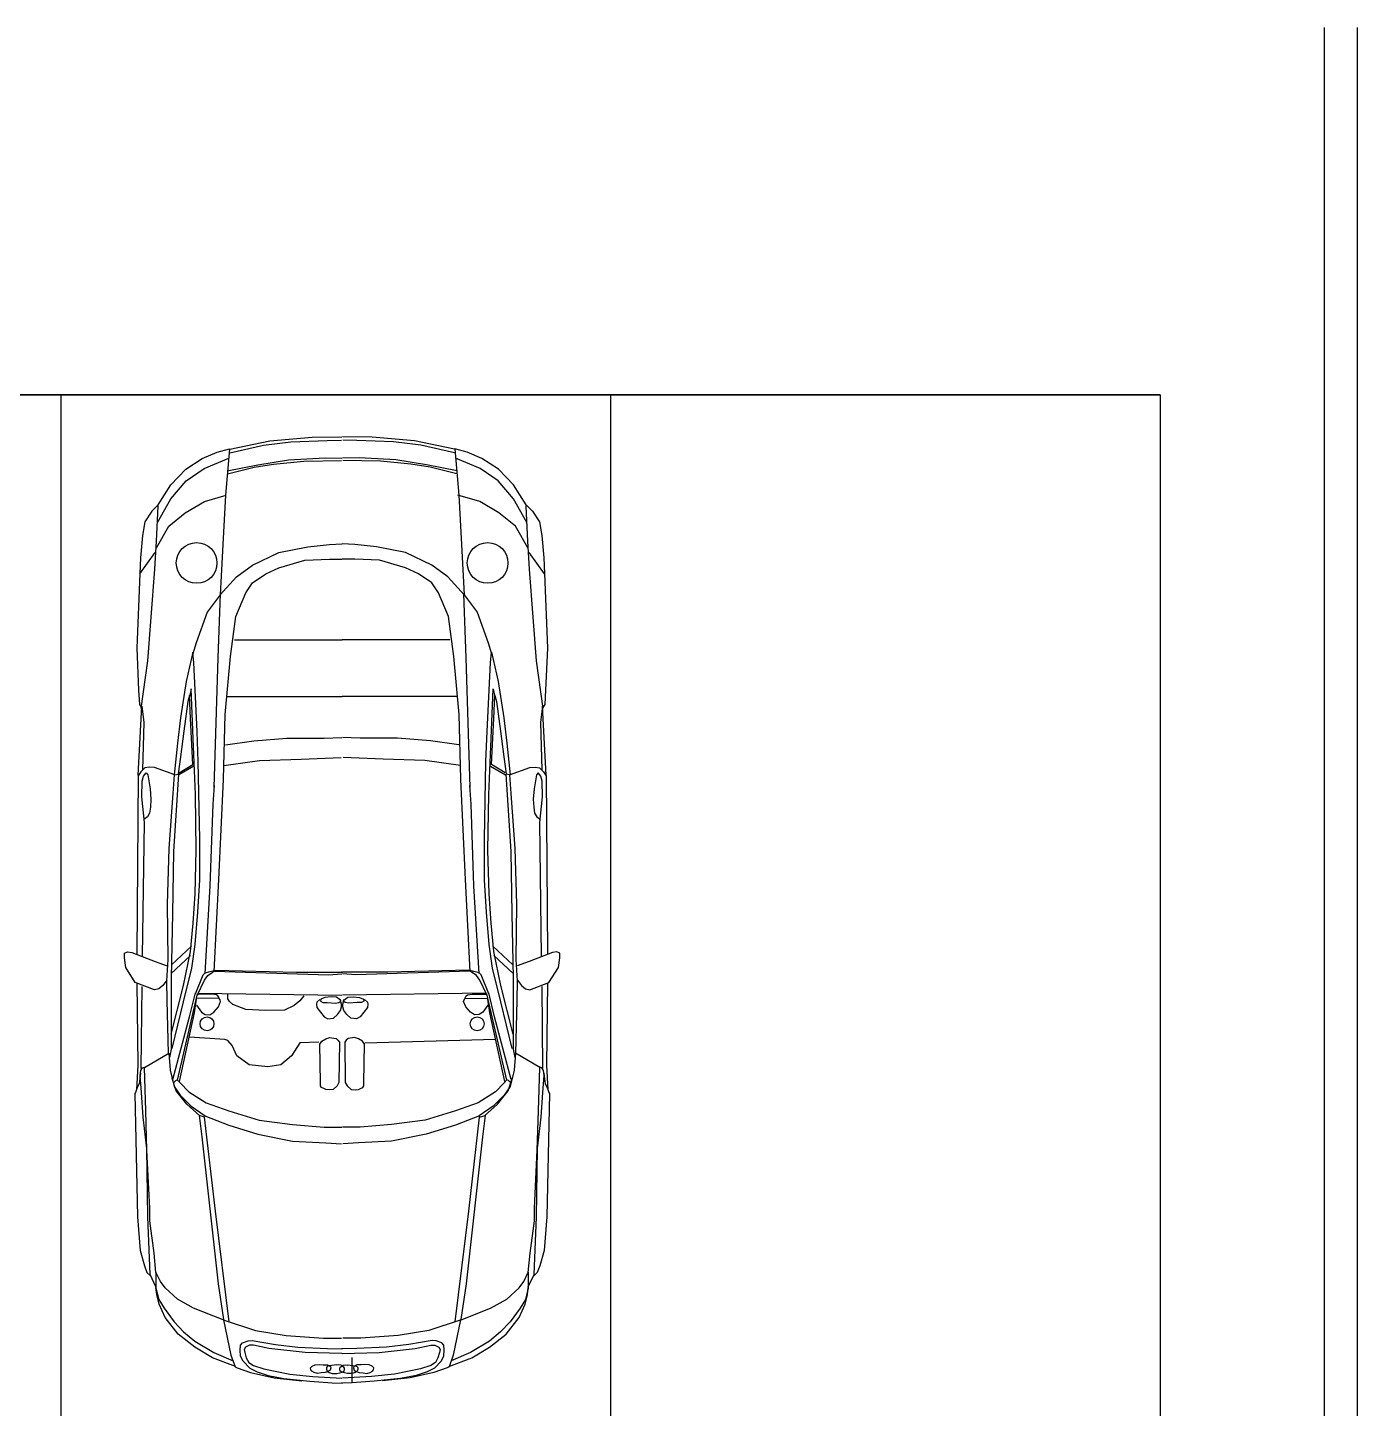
# Model space of a CAD drawing. Header units: inches. Extents: x 478327 to 492265, y -26791 to -22136.
# Drawn here: x 480345.8 to 480588.4, y -22388 to -22136.1 of the extents above; entities that cross this region are included whole.
import ezdxf

# ---------------------------------------------------------------- set-up
doc = ezdxf.new("R2010")
doc.units = ezdxf.units.IN
doc.header["$MEASUREMENT"] = 0
doc.layers.add('ceco.net 93', color=161, linetype='Continuous')
doc.layers.add('Parking', color=7, linetype='Continuous')

msp = doc.modelspace()

# ---------------------------------------------------------------- linework, layer by layer
at = {"layer": 'ceco.net 93'}
for p, q in [((480382.692, -22212.988), (480389.966, -22211.468)), ((480389.966, -22211.468), (480397.683, -22210.835)), ((480393.825, -22211.658), (480400.466, -22211.404)), ((480397.683, -22210.835), (480403.123, -22210.771)), ((480400.466, -22211.404), (480403.06, -22211.341)), ((480408.655, -22210.835), (480403.215, -22210.771)), ((480405.871, -22211.404), (480403.278, -22211.341)), ((480412.513, -22211.658), (480405.871, -22211.404)), ((480416.371, -22211.468), (480408.655, -22210.835)), ((480423.645, -22212.988), (480416.371, -22211.468)), ((480377.65, -22214.729), (480380.357, -22213.534)), ((480380.357, -22213.534), (480382.585, -22212.976)), ((480382.585, -22212.976), (480381.869, -22221.423)), ((480382.692, -22213.684), (480388.828, -22212.291)), ((480388.828, -22212.291), (480393.825, -22211.658)), ((480417.51, -22212.291), (480412.513, -22211.658)), ((480423.645, -22213.684), (480417.51, -22212.291)), ((480425.981, -22213.534), (480423.752, -22212.976)), ((480423.752, -22212.976), (480424.469, -22221.423)), ((480428.687, -22214.729), (480425.981, -22213.534)), ((480374.626, -22216.642), (480377.65, -22214.729)), ((480374.705, -22218.793), (480377.969, -22216.562)), ((480377.969, -22216.562), (480382.506, -22214.649)), ((480382.186, -22216.977), (480387.753, -22215.837)), ((480382.25, -22217.484), (480387.12, -22216.281)), ((480387.12, -22216.281), (480390.662, -22215.774)), ((480387.753, -22215.837), (480393.382, -22214.951)), ((480390.662, -22215.774), (480396.165, -22215.204)), ((480393.382, -22214.951), (480400.087, -22214.571)), ((480396.165, -22215.204), (480403.06, -22215.077)), ((480400.087, -22214.571), (480403.123, -22214.634)), ((480406.251, -22214.571), (480403.215, -22214.634)), ((480410.173, -22215.204), (480403.278, -22215.077)), ((480412.956, -22214.951), (480406.251, -22214.571)), ((480415.675, -22215.774), (480410.173, -22215.204)), ((480418.585, -22215.837), (480412.956, -22214.951)), ((480419.218, -22216.281), (480415.675, -22215.774)), ((480424.151, -22216.977), (480418.585, -22215.837)), ((480424.088, -22217.484), (480419.218, -22216.281)), ((480428.369, -22216.562), (480423.832, -22214.649)), ((480431.632, -22218.793), (480428.369, -22216.562)), ((480431.712, -22216.642), (480428.687, -22214.729)), ((480371.92, -22219.51), (480374.626, -22216.642)), ((480371.92, -22222.06), (480374.705, -22218.793)), ((480434.418, -22222.06), (480431.632, -22218.793)), ((480434.418, -22219.51), (480431.712, -22216.642)), ((480369.611, -22223.176), (480371.92, -22219.51)), ((480378.048, -22222.539), (480382.028, -22221.423)), ((480381.869, -22221.423), (480381.391, -22230.428)), ((480428.289, -22222.539), (480424.31, -22221.423)), ((480424.469, -22221.423), (480424.946, -22230.428)), ((480436.726, -22223.176), (480434.418, -22219.51)), ((480369.611, -22223.176), (480368.417, -22224.292)), ((480369.293, -22229.79), (480369.611, -22223.415)), ((480369.452, -22226.364), (480371.92, -22222.06)), ((480369.611, -22223.415), (480369.611, -22223.176)), ((480374.546, -22224.611), (480378.048, -22222.539)), ((480431.791, -22224.611), (480428.289, -22222.539)), ((480436.886, -22226.364), (480434.418, -22222.06)), ((480436.726, -22223.176), (480437.92, -22224.292)), ((480436.726, -22223.415), (480436.726, -22223.176)), ((480437.045, -22229.79), (480436.726, -22223.415)), ((480367.144, -22226.284), (480366.746, -22228.754)), ((480368.417, -22224.292), (480367.144, -22226.284)), ((480371.522, -22227.081), (480374.546, -22224.611)), ((480434.816, -22227.081), (480431.791, -22224.611)), ((480437.92, -22224.292), (480439.194, -22226.284)), ((480439.194, -22226.284), (480439.592, -22228.754)), ((480366.746, -22228.754), (480366.348, -22232.819)), ((480369.293, -22230.986), (480371.522, -22227.081)), ((480437.045, -22230.986), (480434.816, -22227.081)), ((480439.592, -22228.754), (480439.99, -22232.819)), ((480368.975, -22234.891), (480369.293, -22229.79)), ((480381.391, -22230.428), (480380.914, -22239.592)), ((480391.627, -22231.883), (480396.899, -22230.806)), ((480396.899, -22230.806), (480400.879, -22230.375)), ((480400.879, -22230.375), (480403.139, -22230.268)), ((480405.458, -22230.375), (480403.199, -22230.268)), ((480409.439, -22230.806), (480405.458, -22230.375)), ((480414.711, -22231.883), (480409.439, -22230.806)), ((480424.946, -22230.428), (480425.424, -22239.592)), ((480437.363, -22234.891), (480437.045, -22229.79)), ((480366.268, -22235.767), (480369.054, -22231.862)), ((480366.348, -22232.819), (480366.268, -22235.687)), ((480383.881, -22236.3), (480386.785, -22234.145)), ((480386.785, -22234.145), (480391.627, -22231.883)), ((480391.627, -22234.684), (480396.361, -22233.284)), ((480396.361, -22233.284), (480400.879, -22233.068)), ((480400.879, -22233.068), (480403.139, -22233.068)), ((480405.458, -22233.068), (480403.199, -22233.068)), ((480409.977, -22233.284), (480405.458, -22233.068)), ((480414.711, -22234.684), (480409.977, -22233.284)), ((480419.552, -22234.145), (480414.711, -22231.883)), ((480422.457, -22236.3), (480419.552, -22234.145)), ((480440.069, -22235.767), (480437.283, -22231.862)), ((480439.99, -22232.819), (480440.069, -22235.687)), ((480366.268, -22235.687), (480365.711, -22249.314)), ((480368.338, -22243.656), (480368.975, -22234.891)), ((480380.868, -22239.639), (480383.881, -22236.3)), ((480386.785, -22237.377), (480389.26, -22235.761)), ((480389.26, -22235.761), (480391.627, -22234.684)), ((480417.078, -22235.761), (480414.711, -22234.684)), ((480419.552, -22237.377), (480417.078, -22235.761)), ((480425.469, -22239.639), (480422.457, -22236.3)), ((480438, -22243.656), (480437.363, -22234.891)), ((480440.069, -22235.687), (480440.626, -22249.314)), ((480383.773, -22243.517), (480385.602, -22239.208)), ((480385.602, -22239.208), (480386.785, -22237.377)), ((480420.736, -22239.208), (480419.552, -22237.377)), ((480422.565, -22243.517), (480420.736, -22239.208)), ((480380.914, -22239.592), (480378.526, -22242.78)), ((480380.545, -22251.057), (480380.976, -22239.423)), ((480425.792, -22251.057), (480425.362, -22239.423)), ((480425.424, -22239.592), (480427.812, -22242.78)), ((480367.701, -22251.625), (480368.338, -22243.656)), ((480378.526, -22242.78), (480376.536, -22248.358)), ((480382.805, -22250.841), (480383.773, -22243.517)), ((480423.533, -22250.841), (480422.565, -22243.517)), ((480427.812, -22242.78), (480429.802, -22248.358)), ((480438.637, -22251.625), (480438, -22243.656)), ((480365.711, -22249.314), (480366.03, -22256.965)), ((480376.536, -22248.358), (480375.899, -22250.35)), ((480383.526, -22247.814), (480403.169, -22247.814)), ((480422.811, -22247.814), (480403.169, -22247.814)), ((480429.802, -22248.358), (480430.438, -22250.35)), ((480440.626, -22249.314), (480440.308, -22256.965)), ((480366.507, -22260.312), (480367.701, -22251.625)), ((480375.918, -22250.056), (480374.7, -22255.422)), ((480375.999, -22250.788), (480375.918, -22250.056)), ((480376.081, -22251.926), (480375.999, -22250.788)), ((480379.792, -22274.754), (480380.545, -22251.057)), ((480381.837, -22261.397), (480382.805, -22250.841)), ((480424.501, -22261.397), (480423.533, -22250.841)), ((480426.545, -22274.754), (480425.792, -22251.057)), ((480430.257, -22251.926), (480430.338, -22250.788)), ((480430.338, -22250.788), (480430.42, -22250.056)), ((480430.42, -22250.056), (480431.637, -22255.422)), ((480439.831, -22260.312), (480438.637, -22251.625)), ((480376.69, -22264.527), (480376.081, -22251.926)), ((480429.648, -22264.527), (480430.257, -22251.926)), ((480374.7, -22255.422), (480373.685, -22262.007)), ((480375.593, -22256.722), (480375.309, -22258.186)), ((480375.959, -22265.827), (480375.593, -22256.722)), ((480430.379, -22265.827), (480430.744, -22256.722)), ((480430.744, -22256.722), (480431.029, -22258.186)), ((480431.637, -22255.422), (480432.652, -22262.007)), ((480366.03, -22256.965), (480366.189, -22259.594)), ((480374.984, -22259.039), (480374.254, -22264.486)), ((480375.309, -22257.983), (480374.984, -22259.039)), ((480375.472, -22262.129), (480375.309, -22257.983)), ((480382.139, -22258.158), (480403.169, -22258.158)), ((480424.199, -22258.158), (480403.169, -22258.158)), ((480430.866, -22262.129), (480431.029, -22257.983)), ((480431.029, -22257.983), (480431.353, -22259.039)), ((480431.353, -22259.039), (480432.084, -22264.486)), ((480440.308, -22256.965), (480440.149, -22259.594)), ((480365.95, -22272.504), (480366.587, -22259.913)), ((480366.189, -22259.594), (480366.666, -22260.312)), ((480366.587, -22259.913), (480366.985, -22262.862)), ((480381.514, -22273.246), (480381.837, -22261.397)), ((480424.824, -22273.246), (480424.501, -22261.397)), ((480439.751, -22259.913), (480439.353, -22262.862)), ((480440.149, -22259.594), (480439.671, -22260.312)), ((480440.388, -22272.504), (480439.751, -22259.913)), ((480366.985, -22262.862), (480366.746, -22271.548)), ((480373.685, -22262.007), (480373.117, -22266.681)), ((480374.254, -22264.486), (480373.685, -22269.12)), ((480375.918, -22270.542), (480375.472, -22262.129)), ((480430.42, -22270.542), (480430.866, -22262.129)), ((480432.084, -22264.486), (480432.652, -22269.12)), ((480432.652, -22262.007), (480433.221, -22266.681)), ((480439.353, -22262.862), (480439.592, -22271.548)), ((480373.117, -22266.681), (480372.508, -22272.453)), ((480376.412, -22276.028), (480375.975, -22265.831)), ((480376.921, -22269.983), (480376.703, -22264.52)), ((480381.884, -22266.942), (480387.063, -22266.23)), ((480387.063, -22266.23), (480393.056, -22265.722)), ((480393.056, -22265.722), (480399.861, -22265.722)), ((480399.861, -22265.722), (480403.111, -22265.62)), ((480406.477, -22265.722), (480403.227, -22265.62)), ((480413.282, -22265.722), (480406.477, -22265.722)), ((480419.274, -22266.23), (480413.282, -22265.722)), ((480424.454, -22266.942), (480419.274, -22266.23)), ((480429.417, -22269.983), (480429.635, -22264.52)), ((480429.926, -22276.028), (480430.363, -22265.831)), ((480433.221, -22266.681), (480433.83, -22272.453)), ((480373.685, -22269.12), (480373.239, -22272.25)), ((480395.696, -22269.586), (480403.009, -22269.281)), ((480410.641, -22269.586), (480403.329, -22269.281)), ((480432.652, -22269.12), (480433.099, -22272.25)), ((480366.438, -22271.886), (480365.957, -22272.608)), ((480366.839, -22271.485), (480366.438, -22271.886)), ((480367.159, -22271.164), (480366.839, -22271.485)), ((480366.919, -22272.689), (480367.4, -22272.047)), ((480367.961, -22271.004), (480367.159, -22271.164)), ((480367.4, -22272.047), (480367.72, -22272.448)), ((480368.923, -22271.084), (480367.961, -22271.004)), ((480372.609, -22272.448), (480368.923, -22271.084)), ((480376.121, -22270.857), (480373.356, -22272.459)), ((480373.442, -22272.087), (480375.918, -22270.542)), ((480377.212, -22284.186), (480376.921, -22269.983)), ((480381.579, -22270.705), (480388.079, -22269.789)), ((480388.079, -22269.789), (480395.696, -22269.586)), ((480418.259, -22269.789), (480410.641, -22269.586)), ((480424.759, -22270.705), (480418.259, -22269.789)), ((480429.126, -22284.186), (480429.417, -22269.983)), ((480430.217, -22270.857), (480432.982, -22272.459)), ((480432.896, -22272.087), (480430.42, -22270.542)), ((480433.729, -22272.448), (480437.415, -22271.084)), ((480437.415, -22271.084), (480438.377, -22271.004)), ((480438.377, -22271.004), (480439.178, -22271.164)), ((480438.938, -22272.047), (480438.617, -22272.448)), ((480439.419, -22272.689), (480438.938, -22272.047)), ((480439.178, -22271.164), (480439.499, -22271.485)), ((480439.499, -22271.485), (480439.9, -22271.886)), ((480439.9, -22271.886), (480440.38, -22272.608)), ((480365.957, -22272.608), (480365.717, -22305.104)), ((480366.598, -22276.46), (480366.679, -22273.571)), ((480366.679, -22273.571), (480366.919, -22272.689)), ((480367.72, -22272.448), (480368.121, -22275.016)), ((480372.337, -22275.81), (480372.556, -22272.459)), ((480373.283, -22272.314), (480372.41, -22286.444)), ((480372.556, -22272.459), (480373.283, -22272.314)), ((480379.627, -22277.796), (480379.887, -22274.403)), ((480380.669, -22291.54), (480381.538, -22273.272)), ((480425.668, -22291.54), (480424.8, -22273.272)), ((480426.711, -22277.796), (480426.45, -22274.403)), ((480433.782, -22272.459), (480433.054, -22272.314)), ((480433.054, -22272.314), (480433.927, -22286.444)), ((480434, -22275.81), (480433.782, -22272.459)), ((480438.617, -22272.448), (480438.217, -22275.016)), ((480439.659, -22273.571), (480439.419, -22272.689)), ((480439.739, -22276.46), (480439.659, -22273.571)), ((480440.38, -22272.608), (480440.621, -22305.104)), ((480367.079, -22281.113), (480366.598, -22276.46)), ((480368.121, -22275.016), (480368.281, -22276.861)), ((480368.281, -22276.861), (480368.201, -22278.305)), ((480371.61, -22285.861), (480372.337, -22275.81)), ((480376.557, -22286.153), (480376.412, -22276.028)), ((480429.781, -22286.153), (480429.926, -22276.028)), ((480434.728, -22285.861), (480434, -22275.81)), ((480438.217, -22275.016), (480438.056, -22276.861)), ((480438.056, -22276.861), (480438.136, -22278.305)), ((480439.258, -22281.113), (480439.739, -22276.46)), ((480368.041, -22279.429), (480367.64, -22280.07)), ((480368.201, -22278.305), (480368.041, -22279.429)), ((480379.105, -22292.671), (480379.627, -22277.796)), ((480427.232, -22292.671), (480426.711, -22277.796)), ((480438.136, -22278.305), (480438.297, -22279.429)), ((480438.297, -22279.429), (480438.697, -22280.07)), ((480366.759, -22305.505), (480367.079, -22281.113)), ((480367.64, -22280.07), (480366.999, -22280.552)), ((480438.697, -22280.07), (480439.339, -22280.552)), ((480439.579, -22305.505), (480439.258, -22281.113)), ((480377.212, -22291.616), (480377.212, -22284.186)), ((480429.126, -22291.616), (480429.126, -22284.186)), ((480371.319, -22296.059), (480371.61, -22285.861)), ((480372.41, -22286.444), (480372.192, -22297.807)), ((480376.339, -22294.165), (480376.557, -22286.153)), ((480429.999, -22294.165), (480429.781, -22286.153)), ((480433.927, -22286.444), (480434.146, -22297.807)), ((480435.019, -22296.059), (480434.728, -22285.861)), ((480376.848, -22297.516), (480377.212, -22291.616)), ((480379.8, -22308.328), (480380.669, -22291.54)), ((480426.537, -22308.328), (480425.668, -22291.54)), ((480429.49, -22297.516), (480429.126, -22291.616)), ((480375.975, -22299.482), (480376.339, -22294.165)), ((480378.15, -22308.676), (480379.105, -22292.671)), ((480428.188, -22308.676), (480427.232, -22292.671)), ((480430.363, -22299.482), (480429.999, -22294.165)), ((480371.392, -22306.11), (480371.319, -22296.059)), ((480434.946, -22306.11), (480435.019, -22296.059)), ((480372.192, -22297.807), (480371.974, -22309.388)), ((480375.466, -22304.654), (480375.975, -22299.482)), ((480376.339, -22303.415), (480376.848, -22297.516)), ((480429.999, -22303.415), (480429.49, -22297.516)), ((480430.872, -22304.654), (480430.363, -22299.482)), ((480434.146, -22297.807), (480434.364, -22309.388)), ((480363.462, -22304.945), (480363.971, -22304.726)), ((480363.971, -22304.726), (480364.771, -22304.872)), ((480372.046, -22307.13), (480375.684, -22303.707)), ((480374.229, -22310.845), (480375.466, -22304.654)), ((480375.757, -22307.713), (480376.339, -22303.415)), ((480430.581, -22307.713), (480429.999, -22303.415)), ((480434.291, -22307.13), (480430.654, -22303.707)), ((480432.109, -22310.845), (480430.872, -22304.654)), ((480442.367, -22304.726), (480441.566, -22304.872)), ((480442.876, -22304.945), (480442.367, -22304.726)), ((480363.462, -22305.819), (480363.462, -22304.945)), ((480363.68, -22307.567), (480363.462, -22305.819)), ((480364.771, -22304.872), (480369.064, -22306.475)), ((480369.064, -22306.475), (480371.246, -22307.276)), ((480371.173, -22310.044), (480371.392, -22306.11)), ((480371.974, -22308.66), (480375.466, -22305.382)), ((480434.364, -22308.66), (480430.872, -22305.382)), ((480435.164, -22310.044), (480434.946, -22306.11)), ((480437.274, -22306.475), (480435.092, -22307.276)), ((480441.566, -22304.872), (480437.274, -22306.475)), ((480442.658, -22307.567), (480442.876, -22305.819)), ((480442.876, -22305.819), (480442.876, -22304.945)), ((480365.426, -22310.335), (480363.68, -22307.567)), ((480371.974, -22309.388), (480371.974, -22322.499)), ((480374.229, -22313.831), (480375.757, -22307.713)), ((480376.412, -22312.417), (480377.802, -22308.937)), ((480377.802, -22308.937), (480378.15, -22308.589)), ((480378.063, -22309.894), (480378.671, -22309.024)), ((480378.15, -22308.589), (480379.105, -22308.328)), ((480378.671, -22309.024), (480379.453, -22308.502)), ((480379.105, -22308.328), (480380.061, -22308.067)), ((480379.453, -22308.502), (480379.887, -22308.241)), ((480379.887, -22308.241), (480400.653, -22308.937)), ((480380.061, -22308.067), (480394.831, -22308.415)), ((480394.831, -22308.415), (480403.259, -22308.415)), ((480400.653, -22308.937), (480403.085, -22308.763)), ((480411.506, -22308.415), (480403.079, -22308.415)), ((480405.685, -22308.937), (480403.252, -22308.763)), ((480426.45, -22308.241), (480405.685, -22308.937)), ((480426.277, -22308.067), (480411.506, -22308.415)), ((480427.232, -22308.328), (480426.277, -22308.067)), ((480426.885, -22308.502), (480426.45, -22308.241)), ((480427.667, -22309.024), (480426.885, -22308.502)), ((480428.188, -22308.589), (480427.232, -22308.328)), ((480428.275, -22309.894), (480427.667, -22309.024)), ((480428.536, -22308.937), (480428.188, -22308.589)), ((480429.926, -22312.417), (480428.536, -22308.937)), ((480432.109, -22313.831), (480430.581, -22307.713)), ((480434.364, -22309.388), (480434.364, -22322.499)), ((480440.912, -22310.335), (480442.658, -22307.567)), ((480368.918, -22311.646), (480365.426, -22310.335)), ((480365.717, -22310.399), (480365.877, -22325.404)), ((480366.518, -22326.045), (480366.679, -22311.041)), ((480369.718, -22311.5), (480368.918, -22311.646)), ((480370.446, -22310.845), (480369.718, -22311.5)), ((480371.173, -22309.898), (480370.446, -22310.845)), ((480371.246, -22313.613), (480371.173, -22310.044)), ((480371.974, -22319.731), (480374.229, -22310.845)), ((480375.338, -22316.58), (480376.41, -22312.197)), ((480376.759, -22312.591), (480378.063, -22309.894)), ((480376.857, -22312.286), (480403.125, -22312.644)), ((480429.481, -22312.286), (480403.212, -22312.644)), ((480429.578, -22312.591), (480428.275, -22309.894)), ((480431, -22316.58), (480429.928, -22312.197)), ((480434.364, -22319.731), (480432.109, -22310.845)), ((480435.092, -22313.613), (480435.164, -22310.044)), ((480435.164, -22309.898), (480435.892, -22310.845)), ((480435.892, -22310.845), (480436.619, -22311.5)), ((480436.619, -22311.5), (480437.42, -22311.646)), ((480437.42, -22311.646), (480440.912, -22310.335)), ((480439.819, -22326.045), (480439.659, -22311.041)), ((480440.621, -22310.399), (480440.461, -22325.404)), ((480371.464, -22323.227), (480371.246, -22313.613)), ((480372.119, -22322.353), (480374.229, -22313.831)), ((480373.104, -22328.12), (480376.767, -22312.376)), ((480376.231, -22315.864), (480376.589, -22313.36)), ((480376.567, -22314.45), (480377.493, -22315.718)), ((480380.708, -22313.23), (480376.616, -22313.182)), ((480376.957, -22312.45), (480376.811, -22312.548)), ((480379.441, -22312.45), (480376.957, -22312.45)), ((480380.269, -22312.548), (480379.441, -22312.45)), ((480379.734, -22315.718), (480380.61, -22314.791)), ((480380.513, -22312.743), (480380.269, -22312.548)), ((480380.708, -22313.133), (480380.513, -22312.743)), ((480380.61, -22314.791), (480381, -22313.816)), ((480380.903, -22313.474), (480380.708, -22313.23)), ((480381, -22313.816), (480380.903, -22313.474)), ((480382.289, -22312.67), (480382.289, -22312.464)), ((480382.289, -22313.287), (480382.289, -22312.67)), ((480382.597, -22313.802), (480382.289, -22313.287)), ((480383.214, -22314.316), (480382.597, -22313.802)), ((480385.578, -22315.243), (480383.214, -22314.316)), ((480394.417, -22314.522), (480392.67, -22315.345)), ((480395.445, -22313.699), (480394.417, -22314.522)), ((480396.165, -22312.773), (480395.445, -22313.699)), ((480398.569, -22313.896), (480398.479, -22314.254)), ((480398.479, -22314.254), (480398.569, -22314.88)), ((480399.105, -22313.449), (480398.569, -22313.896)), ((480398.569, -22314.88), (480399.909, -22316.58)), ((480399.283, -22313.36), (480399.194, -22313.717)), ((480399.194, -22313.717), (480399.641, -22313.986)), ((480399.998, -22313.091), (480399.283, -22313.36)), ((480399.641, -22313.986), (480400.445, -22313.986)), ((480401.16, -22312.912), (480399.998, -22313.091)), ((480400.445, -22313.986), (480401.964, -22314.075)), ((480402.143, -22313.002), (480401.16, -22312.912)), ((480401.964, -22314.075), (480402.589, -22313.986)), ((480402.857, -22313.538), (480402.143, -22313.002)), ((480402.589, -22313.986), (480402.947, -22313.717)), ((480402.947, -22313.717), (480402.857, -22313.449)), ((480403.036, -22314.254), (480402.857, -22313.628)), ((480402.857, -22315.417), (480403.036, -22314.791)), ((480403.036, -22314.791), (480403.036, -22314.254)), ((480403.302, -22314.254), (480403.48, -22313.628)), ((480403.302, -22314.791), (480403.302, -22314.254)), ((480403.48, -22315.417), (480403.302, -22314.791)), ((480403.391, -22313.717), (480403.48, -22313.449)), ((480403.748, -22313.986), (480403.391, -22313.717)), ((480403.48, -22313.538), (480404.195, -22313.002)), ((480404.374, -22314.075), (480403.748, -22313.986)), ((480404.195, -22313.002), (480405.178, -22312.912)), ((480405.893, -22313.986), (480404.374, -22314.075)), ((480405.178, -22312.912), (480406.34, -22313.091)), ((480406.697, -22313.986), (480405.893, -22313.986)), ((480406.34, -22313.091), (480407.054, -22313.36)), ((480407.769, -22314.88), (480406.429, -22316.58)), ((480407.144, -22313.717), (480406.697, -22313.986)), ((480407.054, -22313.36), (480407.144, -22313.717)), ((480407.233, -22313.449), (480407.769, -22313.896)), ((480407.769, -22313.896), (480407.859, -22314.254)), ((480407.859, -22314.254), (480407.769, -22314.88)), ((480425.338, -22313.816), (480425.435, -22313.474)), ((480425.727, -22314.791), (480425.338, -22313.816)), ((480425.435, -22313.474), (480425.63, -22313.23)), ((480425.63, -22313.133), (480425.825, -22312.743)), ((480425.63, -22313.23), (480429.722, -22313.182)), ((480426.604, -22315.718), (480425.727, -22314.791)), ((480425.825, -22312.743), (480426.068, -22312.548)), ((480426.068, -22312.548), (480426.896, -22312.45)), ((480426.896, -22312.45), (480429.381, -22312.45)), ((480429.77, -22314.45), (480428.845, -22315.718)), ((480429.381, -22312.45), (480429.527, -22312.548)), ((480433.234, -22328.12), (480429.57, -22312.376)), ((480430.106, -22315.864), (480429.749, -22313.36)), ((480434.218, -22322.353), (480432.109, -22313.831)), ((480434.873, -22323.227), (480435.092, -22313.613)), ((480372.3, -22328.03), (480375.338, -22316.58)), ((480373.461, -22328.388), (480376.231, -22315.864)), ((480377.493, -22315.718), (480378.175, -22316.157)), ((480378.175, -22316.157), (480379.003, -22316.205)), ((480379.003, -22316.205), (480379.734, -22315.718)), ((480389.175, -22315.448), (480385.578, -22315.243)), ((480392.67, -22315.345), (480389.175, -22315.448)), ((480399.909, -22316.58), (480400.534, -22316.938)), ((480400.534, -22316.938), (480401.606, -22316.848)), ((480401.606, -22316.848), (480402.321, -22316.133)), ((480402.321, -22316.133), (480402.857, -22315.417)), ((480404.017, -22316.133), (480403.48, -22315.417)), ((480404.731, -22316.848), (480404.017, -22316.133)), ((480405.803, -22316.938), (480404.731, -22316.848)), ((480406.429, -22316.58), (480405.803, -22316.938)), ((480427.335, -22316.205), (480426.604, -22315.718)), ((480428.163, -22316.157), (480427.335, -22316.205)), ((480428.845, -22315.718), (480428.163, -22316.157)), ((480432.876, -22328.388), (480430.106, -22315.864)), ((480434.038, -22328.03), (480431, -22316.58)), ((480381.775, -22320.696), (480375.3, -22320.285)), ((480382.289, -22320.902), (480381.775, -22320.696)), ((480383.111, -22321.828), (480382.289, -22320.902)), ((480383.934, -22323.681), (480383.111, -22321.828)), ((480395.445, -22321.314), (480393.903, -22323.681)), ((480398.94, -22321.211), (480395.445, -22321.314)), ((480399.105, -22321.59), (480399.462, -22321.053)), ((480399.194, -22328.567), (480399.105, -22321.59)), ((480399.462, -22321.053), (480400.177, -22320.606)), ((480400.177, -22320.606), (480400.892, -22320.337)), ((480400.892, -22320.337), (480402.053, -22320.516)), ((480402.053, -22320.516), (480402.411, -22320.874)), ((480402.411, -22320.874), (480402.679, -22321.232)), ((480402.679, -22321.232), (480402.589, -22328.567)), ((480403.927, -22320.874), (480403.659, -22321.232)), ((480403.659, -22321.232), (480403.748, -22328.567)), ((480404.285, -22320.516), (480403.927, -22320.874)), ((480405.446, -22320.337), (480404.285, -22320.516)), ((480406.161, -22320.606), (480405.446, -22320.337)), ((480406.876, -22321.053), (480406.161, -22320.606)), ((480407.233, -22321.59), (480406.876, -22321.053)), ((480407.144, -22328.567), (480407.233, -22321.59)), ((480431.179, -22320.695), (480407.322, -22321.411)), ((480367.103, -22325.822), (480371.559, -22323.224)), ((480371.559, -22323.224), (480371.785, -22326.33)), ((480371.974, -22322.499), (480371.683, -22324.029)), ((480386.195, -22325.327), (480383.934, -22323.681)), ((480393.903, -22323.681), (480391.95, -22325.327)), ((480434.364, -22322.499), (480434.655, -22324.029)), ((480434.778, -22323.224), (480434.553, -22326.33)), ((480439.235, -22325.822), (480434.778, -22323.224)), ((480365.877, -22325.404), (480365.637, -22329.897)), ((480366.37, -22326.838), (480366.144, -22328.815)), ((480366.313, -22327.29), (480366.426, -22326.386)), ((480366.539, -22330.396), (480366.313, -22327.29)), ((480366.426, -22326.386), (480366.708, -22325.878)), ((480366.708, -22325.878), (480367.103, -22325.765)), ((480367.329, -22333.728), (480367.103, -22325.822)), ((480371.785, -22326.33), (480372.518, -22329.323)), ((480389.587, -22325.739), (480386.195, -22325.327)), ((480391.95, -22325.327), (480389.587, -22325.739)), ((480434.553, -22326.33), (480433.819, -22329.323)), ((480439.009, -22333.728), (480439.235, -22325.822)), ((480439.63, -22325.878), (480439.235, -22325.765)), ((480439.912, -22326.386), (480439.63, -22325.878)), ((480439.799, -22330.396), (480440.025, -22327.29)), ((480440.025, -22327.29), (480439.912, -22326.386)), ((480439.968, -22326.838), (480440.194, -22328.815)), ((480440.461, -22325.404), (480440.701, -22329.897)), ((480365.749, -22329.493), (480365.467, -22330.396)), ((480366.144, -22328.815), (480365.749, -22329.493)), ((480372.857, -22330.114), (480372.123, -22327.855)), ((480372.396, -22328.609), (480372.791, -22328.213)), ((480372.518, -22329.323), (480373.59, -22330.905)), ((480372.791, -22328.213), (480373.087, -22328.114)), ((480373.087, -22328.114), (480373.582, -22328.609)), ((480373.582, -22328.609), (480375.163, -22330.291)), ((480399.194, -22329.193), (480399.194, -22328.388)), ((480399.373, -22329.462), (480399.194, -22329.193)), ((480399.819, -22329.641), (480399.373, -22329.462)), ((480400.177, -22329.819), (480399.819, -22329.641)), ((480400.802, -22329.909), (480400.177, -22329.819)), ((480401.517, -22329.819), (480400.802, -22329.909)), ((480402.232, -22329.193), (480401.517, -22329.819)), ((480402.589, -22328.567), (480402.232, -22329.193)), ((480403.748, -22328.567), (480404.106, -22329.193)), ((480404.106, -22329.193), (480404.821, -22329.819)), ((480404.821, -22329.819), (480405.535, -22329.909)), ((480405.535, -22329.909), (480406.161, -22329.819)), ((480406.161, -22329.819), (480406.518, -22329.641)), ((480406.518, -22329.641), (480406.965, -22329.462)), ((480406.965, -22329.462), (480407.144, -22329.193)), ((480407.144, -22329.193), (480407.144, -22328.388)), ((480432.756, -22328.609), (480431.175, -22330.291)), ((480433.819, -22329.323), (480432.748, -22330.905)), ((480433.25, -22328.114), (480432.756, -22328.609)), ((480433.547, -22328.213), (480433.25, -22328.114)), ((480433.481, -22330.114), (480434.214, -22327.855)), ((480433.942, -22328.609), (480433.547, -22328.213)), ((480440.194, -22328.815), (480440.589, -22329.493)), ((480440.589, -22329.493), (480440.871, -22330.396)), ((480365.467, -22330.396), (480365.354, -22330.566)), ((480365.354, -22330.566), (480365.805, -22353.1)), ((480366.877, -22334.914), (480366.539, -22330.396)), ((480374.831, -22332.542), (480372.857, -22330.114)), ((480373.59, -22330.905), (480375.621, -22332.881)), ((480375.163, -22330.291), (480378.325, -22332.27)), ((480378.325, -22332.27), (480382.476, -22333.755)), ((480428.012, -22332.27), (480423.861, -22333.755)), ((480431.175, -22330.291), (480428.012, -22332.27)), ((480432.748, -22330.905), (480430.717, -22332.881)), ((480431.507, -22332.542), (480433.481, -22330.114)), ((480439.46, -22334.914), (480439.799, -22330.396)), ((480440.984, -22330.566), (480440.532, -22353.1)), ((480440.871, -22330.396), (480440.984, -22330.566)), ((480367.498, -22340.619), (480366.877, -22334.914)), ((480367.554, -22340.901), (480367.329, -22333.728)), ((480377.2, -22334.632), (480374.831, -22332.542)), ((480375.621, -22332.881), (480378.159, -22334.632)), ((480378.079, -22334.875), (480377.083, -22334.609)), ((480377.083, -22334.609), (480377.548, -22338.465)), ((480380.071, -22352.028), (480378.079, -22334.875)), ((480378.159, -22334.632), (480378.103, -22334.858)), ((480378.128, -22334.645), (480382.476, -22336.327)), ((480382.476, -22333.755), (480388.011, -22335.437)), ((480423.861, -22333.755), (480418.327, -22335.437)), ((480428.21, -22334.645), (480423.861, -22336.327)), ((480426.266, -22352.028), (480428.259, -22334.875)), ((480430.717, -22332.881), (480428.178, -22334.632)), ((480428.178, -22334.632), (480428.235, -22334.858)), ((480428.259, -22334.875), (480429.255, -22334.609)), ((480429.255, -22334.609), (480428.79, -22338.465)), ((480429.137, -22334.632), (480431.507, -22332.542)), ((480438.784, -22340.901), (480439.009, -22333.728)), ((480438.84, -22340.619), (480439.46, -22334.914)), ((480382.476, -22336.327), (480387.813, -22338.009)), ((480388.011, -22335.437), (480394.138, -22336.228)), ((480394.138, -22336.228), (480399.871, -22336.723)), ((480399.871, -22336.723), (480403.132, -22336.723)), ((480406.467, -22336.723), (480403.206, -22336.723)), ((480412.199, -22336.228), (480406.467, -22336.723)), ((480418.327, -22335.437), (480412.199, -22336.228)), ((480423.861, -22336.327), (480418.524, -22338.009)), ((480377.548, -22338.465), (480380.536, -22365.325)), ((480387.813, -22338.009), (480394.138, -22339.296)), ((480394.138, -22339.296), (480400.167, -22339.593)), ((480400.167, -22339.593), (480403.033, -22339.79)), ((480406.171, -22339.593), (480403.305, -22339.79)), ((480412.199, -22339.296), (480406.171, -22339.593)), ((480418.524, -22338.009), (480412.199, -22339.296)), ((480428.79, -22338.465), (480425.802, -22365.325)), ((480367.723, -22353.1), (480367.498, -22340.619)), ((480368.062, -22351.519), (480367.554, -22340.901)), ((480438.276, -22351.519), (480438.784, -22340.901)), ((480438.614, -22353.1), (480438.84, -22340.619)), ((480368.062, -22353.834), (480368.062, -22351.519)), ((480382.528, -22372.239), (480380.071, -22352.028)), ((480423.809, -22372.239), (480426.266, -22352.028)), ((480438.276, -22353.834), (480438.276, -22351.519)), ((480365.805, -22353.1), (480366.313, -22359.2)), ((480368.118, -22363.605), (480367.723, -22353.1)), ((480368.852, -22359.708), (480368.062, -22353.834)), ((480437.486, -22359.708), (480438.276, -22353.834)), ((480438.219, -22363.605), (480438.614, -22353.1)), ((480440.532, -22353.1), (480440.025, -22359.2)), ((480366.313, -22359.2), (480367.103, -22362.024)), ((480369.19, -22363.266), (480368.852, -22359.708)), ((480437.148, -22363.266), (480437.486, -22359.708)), ((480440.025, -22359.2), (480439.235, -22362.024)), ((480367.103, -22362.024), (480367.554, -22363.266)), ((480439.235, -22362.024), (480438.784, -22363.266)), ((480367.554, -22363.266), (480368.175, -22363.831)), ((480369.19, -22365.864), (480368.118, -22363.605)), ((480369.19, -22363.153), (480369.19, -22366.123)), ((480369.999, -22364.908), (480369.19, -22363.153)), ((480370.875, -22366.055), (480369.999, -22364.908)), ((480435.462, -22366.055), (480436.339, -22364.908)), ((480436.339, -22364.908), (480437.148, -22363.153)), ((480437.148, -22363.153), (480437.148, -22366.123)), ((480437.148, -22365.864), (480438.219, -22363.605)), ((480438.784, -22363.266), (480438.163, -22363.831)), ((480369.325, -22367.27), (480369.19, -22365.988)), ((480369.19, -22366.123), (480369.729, -22368.147)), ((480369.797, -22369.025), (480369.325, -22367.27)), ((480373.1, -22368.08), (480370.875, -22366.055)), ((480380.536, -22365.325), (480381.532, -22371.841)), ((480425.802, -22365.325), (480424.805, -22371.841)), ((480433.238, -22368.08), (480435.462, -22366.055)), ((480436.541, -22369.025), (480437.013, -22367.27)), ((480437.148, -22366.123), (480436.608, -22368.147)), ((480437.013, -22367.27), (480437.148, -22365.988)), ((480369.729, -22368.147), (480370.673, -22369.767)), ((480370.875, -22371.455), (480369.797, -22369.025)), ((480370.673, -22369.767), (480372.493, -22372.264)), ((480376.066, -22369.767), (480373.1, -22368.08)), ((480381.459, -22371.86), (480376.066, -22369.767)), ((480424.879, -22371.86), (480430.272, -22369.767)), ((480430.272, -22369.767), (480433.238, -22368.08)), ((480435.665, -22369.767), (480433.844, -22372.264)), ((480435.462, -22371.455), (480436.541, -22369.025)), ((480436.608, -22368.147), (480435.665, -22369.767)), ((480373.235, -22374.492), (480370.875, -22371.455)), ((480372.493, -22372.264), (480374.246, -22374.087)), ((480381.538, -22371.857), (480382.878, -22378.341)), ((480381.613, -22371.932), (480387.344, -22373.795)), ((480424.725, -22371.932), (480418.994, -22373.795)), ((480424.799, -22371.857), (480423.46, -22378.341)), ((480433.844, -22372.264), (480432.092, -22374.087)), ((480433.103, -22374.492), (480435.462, -22371.455)), ((480376.268, -22376.854), (480373.235, -22374.492)), ((480374.246, -22374.087), (480376.268, -22375.774)), ((480387.344, -22373.795), (480392.926, -22374.764)), ((480392.926, -22374.764), (480399.774, -22375.211)), ((480399.774, -22375.211), (480403.049, -22375.211)), ((480406.564, -22375.211), (480403.289, -22375.211)), ((480413.411, -22374.764), (480406.564, -22375.211)), ((480418.994, -22373.795), (480413.411, -22374.764)), ((480432.092, -22374.087), (480430.069, -22375.774)), ((480430.069, -22376.854), (480433.103, -22374.492)), ((480376.268, -22375.774), (480379.774, -22377.866)), ((480379.504, -22378.811), (480376.268, -22376.854)), ((480379.774, -22377.866), (480383.279, -22379.351)), ((480384.544, -22377.42), (480384.601, -22376.512)), ((480384.601, -22378.499), (480384.544, -22377.42)), ((480384.601, -22376.512), (480384.998, -22376.058)), ((480384.998, -22376.058), (480386.019, -22375.717)), ((480385.508, -22376.852), (480385.282, -22377.307)), ((480385.282, -22377.307), (480385.395, -22377.817)), ((480385.395, -22377.817), (480385.678, -22378.783)), ((480386.245, -22376.512), (480385.508, -22376.852)), ((480386.019, -22375.717), (480386.756, -22375.66)), ((480386.983, -22376.512), (480386.245, -22376.512)), ((480386.756, -22375.66), (480391.008, -22376.398)), ((480389.818, -22377.079), (480386.983, -22376.512)), ((480396.395, -22377.817), (480389.818, -22377.079)), ((480391.008, -22376.398), (480395.091, -22376.852)), ((480395.091, -22376.852), (480400.477, -22377.136)), ((480403.142, -22378.045), (480396.395, -22377.817)), ((480400.477, -22377.136), (480403.255, -22377.193)), ((480405.861, -22377.136), (480403.082, -22377.193)), ((480403.196, -22378.045), (480409.943, -22377.817)), ((480411.247, -22376.852), (480405.861, -22377.136)), ((480409.943, -22377.817), (480416.52, -22377.079)), ((480415.329, -22376.398), (480411.247, -22376.852)), ((480419.582, -22375.66), (480415.329, -22376.398)), ((480416.52, -22377.079), (480419.355, -22376.512)), ((480419.355, -22376.512), (480420.092, -22376.512)), ((480420.319, -22375.717), (480419.582, -22375.66)), ((480420.092, -22376.512), (480420.829, -22376.852)), ((480421.34, -22376.058), (480420.319, -22375.717)), ((480420.943, -22377.817), (480420.659, -22378.783)), ((480420.829, -22376.852), (480421.056, -22377.307)), ((480421.056, -22377.307), (480420.943, -22377.817)), ((480421.737, -22376.512), (480421.34, -22376.058)), ((480421.793, -22377.42), (480421.737, -22376.512)), ((480421.737, -22378.499), (480421.793, -22377.42)), ((480426.564, -22377.866), (480423.058, -22379.351)), ((480430.069, -22375.774), (480426.564, -22377.866)), ((480426.834, -22378.811), (480430.069, -22376.854)), ((480383.684, -22380.364), (480379.504, -22378.811)), ((480382.878, -22378.341), (480383.622, -22380.427)), ((480385.111, -22379.407), (480384.601, -22378.499)), ((480386.302, -22380.713), (480385.111, -22379.407)), ((480385.678, -22378.783), (480386.132, -22379.634)), ((480386.132, -22379.634), (480386.983, -22380.202)), ((480386.983, -22380.202), (480388.854, -22380.826)), ((480397.38, -22380.653), (480397.686, -22380.308)), ((480397.686, -22380.308), (480398.222, -22380.078)), ((480398.222, -22380.078), (480399.026, -22380.04)), ((480399.026, -22380.04), (480399.677, -22380.078)), ((480399.677, -22380.078), (480400.481, -22380.116)), ((480400.52, -22380.308), (480400.328, -22380.576)), ((480400.481, -22380.116), (480401.056, -22380.385)), ((480401.247, -22380.193), (480400.52, -22380.308)), ((480401.017, -22380.385), (480401.094, -22380.653)), ((480402.204, -22380.116), (480401.247, -22380.193)), ((480402.587, -22380.116), (480402.204, -22380.155)), ((480402.97, -22380.155), (480402.587, -22380.116)), ((480402.832, -22380.5), (480403.138, -22380.308)), ((480403.199, -22380.308), (480402.97, -22380.155)), ((480403.138, -22380.308), (480403.368, -22380.155)), ((480403.506, -22380.5), (480403.199, -22380.308)), ((480403.368, -22380.155), (480403.751, -22380.116)), ((480403.751, -22380.116), (480404.134, -22380.155)), ((480404.134, -22380.116), (480405.091, -22380.193)), ((480405.01, -22383.381), (480405.01, -22378.726)), ((480405.091, -22380.193), (480405.818, -22380.308)), ((480405.32, -22380.385), (480405.244, -22380.653)), ((480405.856, -22380.116), (480405.282, -22380.385)), ((480405.818, -22380.308), (480406.01, -22380.576)), ((480406.66, -22380.078), (480405.856, -22380.116)), ((480407.311, -22380.04), (480406.66, -22380.078)), ((480408.115, -22380.078), (480407.311, -22380.04)), ((480408.651, -22380.308), (480408.115, -22380.078)), ((480408.958, -22380.653), (480408.651, -22380.308)), ((480419.355, -22380.202), (480417.484, -22380.826)), ((480420.206, -22379.634), (480419.355, -22380.202)), ((480420.036, -22380.713), (480421.226, -22379.407)), ((480420.659, -22378.783), (480420.206, -22379.634)), ((480421.226, -22379.407), (480421.737, -22378.499)), ((480422.654, -22380.364), (480426.834, -22378.811)), ((480423.46, -22378.341), (480422.715, -22380.427)), ((480383.622, -22380.427), (480383.995, -22380.651)), ((480383.995, -22380.651), (480386.451, -22381.471)), ((480386.302, -22380.713), (480387.663, -22381.394)), ((480386.451, -22381.471), (480390.768, -22382.439)), ((480387.663, -22381.394), (480389.647, -22382.018)), ((480388.854, -22380.826), (480393.616, -22381.791)), ((480389.647, -22382.018), (480392.539, -22382.586)), ((480390.768, -22382.439), (480395.829, -22383.035)), ((480392.539, -22382.586), (480397.302, -22383.097)), ((480393.616, -22381.791), (480397.812, -22382.189)), ((480397.457, -22380.998), (480397.38, -22380.653)), ((480397.61, -22381.228), (480397.457, -22380.998)), ((480398.069, -22381.458), (480397.61, -22381.228)), ((480397.812, -22382.189), (480403.085, -22382.529)), ((480398.682, -22381.65), (480398.069, -22381.458)), ((480399.333, -22381.573), (480398.682, -22381.65)), ((480400.06, -22381.496), (480399.333, -22381.573)), ((480400.749, -22381.266), (480400.06, -22381.496)), ((480400.328, -22380.576), (480400.29, -22380.883)), ((480400.29, -22380.883), (480400.443, -22381.228)), ((480400.443, -22381.228), (480400.788, -22381.496)), ((480400.979, -22381.075), (480400.749, -22381.266)), ((480400.788, -22381.496), (480401.362, -22381.688)), ((480401.094, -22380.653), (480400.979, -22381.075)), ((480401.362, -22381.688), (480402.204, -22381.65)), ((480402.204, -22381.65), (480402.74, -22381.535)), ((480402.74, -22381.535), (480403.199, -22381.42)), ((480402.755, -22380.691), (480402.832, -22380.5)), ((480402.755, -22380.96), (480402.755, -22380.691)), ((480402.794, -22381.228), (480402.755, -22380.96)), ((480403.138, -22381.42), (480402.794, -22381.228)), ((480403.598, -22381.535), (480403.138, -22381.42)), ((480403.199, -22381.42), (480403.544, -22381.228)), ((480408.525, -22382.189), (480403.252, -22382.529)), ((480403.582, -22380.691), (480403.506, -22380.5)), ((480403.544, -22381.228), (480403.582, -22380.96)), ((480403.582, -22380.96), (480403.582, -22380.691)), ((480404.134, -22381.65), (480403.598, -22381.535)), ((480404.976, -22381.688), (480404.134, -22381.65)), ((480405.55, -22381.496), (480404.976, -22381.688)), ((480405.244, -22380.653), (480405.359, -22381.075)), ((480405.359, -22381.075), (480405.588, -22381.266)), ((480405.895, -22381.228), (480405.55, -22381.496)), ((480405.588, -22381.266), (480406.278, -22381.496)), ((480406.048, -22380.883), (480405.895, -22381.228)), ((480406.01, -22380.576), (480406.048, -22380.883)), ((480406.278, -22381.496), (480407.005, -22381.573)), ((480407.005, -22381.573), (480407.656, -22381.65)), ((480407.656, -22381.65), (480408.268, -22381.458)), ((480408.268, -22381.458), (480408.728, -22381.228)), ((480412.721, -22381.791), (480408.525, -22382.189)), ((480408.728, -22381.228), (480408.881, -22380.998)), ((480408.881, -22380.998), (480408.958, -22380.653)), ((480413.799, -22382.586), (480409.036, -22383.097)), ((480415.57, -22382.439), (480410.509, -22383.035)), ((480417.484, -22380.826), (480412.721, -22381.791)), ((480416.69, -22382.018), (480413.799, -22382.586)), ((480419.887, -22381.471), (480415.57, -22382.439)), ((480418.675, -22381.394), (480416.69, -22382.018)), ((480420.036, -22380.713), (480418.675, -22381.394)), ((480422.343, -22380.651), (480419.887, -22381.471)), ((480422.715, -22380.427), (480422.343, -22380.651)), ((480397.302, -22383.097), (480401.328, -22383.381)), ((480401.328, -22383.381), (480403.255, -22383.437)), ((480405.01, -22383.381), (480403.082, -22383.437)), ((480409.036, -22383.097), (480405.01, -22383.381))]:
    msp.add_line(p, q, dxfattribs=at)
for centre, radius in [((480376.616, -22233.775), 3.714), ((480429.722, -22233.775), 3.714), ((480378.516, -22317.864), 1.266), ((480427.822, -22317.864), 1.266)]:
    msp.add_circle(centre, radius, dxfattribs=at)
at = {"layer": 'Parking'}
for p, q in [((480582.447, -22588.688), (480582.447, -22136.088)), ((480588.447, -22588.688), (480588.447, -22136.088)), ((480251.547, -22203.088), (480351.847, -22203.088)), ((480351.847, -22203.088), (480251.547, -22203.088)), ((480351.847, -22203.088), (480351.847, -22395.888)), ((480351.847, -22203.088), (480452.147, -22203.088)), ((480351.847, -22203.088), (480351.847, -22395.888)), ((480452.147, -22203.088), (480351.847, -22203.088)), ((480452.147, -22203.088), (480452.147, -22395.888)), ((480452.147, -22203.088), (480552.447, -22203.088)), ((480452.147, -22203.088), (480452.147, -22395.888)), ((480552.447, -22203.088), (480452.147, -22203.088)), ((480552.447, -22203.088), (480552.447, -22395.888)), ((480552.447, -22203.088), (480552.447, -22395.888))]:
    msp.add_line(p, q, dxfattribs=at)

doc.saveas('drawing.dxf')
